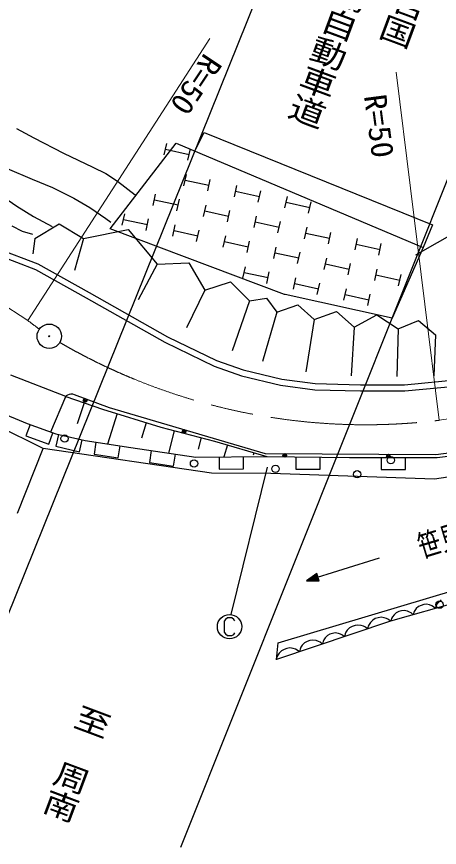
# Model space of a CAD drawing. Units: millimetres, scale not verified. Extents: x 40000 to 680000, y 20000 to 380000.
# Drawn here: x 454934 to 489634, y 249021 to 317234 of the extents above; entities that cross this region are included whole.
import ezdxf
from ezdxf.enums import TextEntityAlignment as Align

# ---------------------------------------------------------------- set-up
doc = ezdxf.new("R2010")
doc.units = ezdxf.units.MM
doc.header["$LTSCALE"] = 1000
doc.linetypes.add('CHAIN', pattern=[18.5, 12, -1.5, 3.5, -1.5])
for name, color, linetype, lineweight in [('M-BGD', 7, 'Continuous', 25), ('M-BGD-EXST', 7, 'Continuous', 25), ('M-BMK', 2, 'CHAIN', 13), ('M-BMK-SRVR', 3, 'Continuous', 25), ('M-STR-HTXT', 7, 'Continuous', 13)]:
    doc.layers.add(name, color=color, linetype=linetype, lineweight=lineweight)
doc.layers.add('M-BMK-HTXT', color=7, linetype='Continuous')
doc.styles.add('@ＭＳ ゴシック', font='')
doc.styles.add('ＭＳ ゴシック', font='')
doc.styles.get('@ＭＳ ゴシック').set_extended_font_data('@MS Gothic')
doc.styles.get('ＭＳ ゴシック').set_extended_font_data('MS Gothic')

msp = doc.modelspace()

# ---------------------------------------------------------------- linework, layer by layer
at = {"layer": 'M-BGD'}
for p, q in [((450090, 257861), (475238, 320301)), ((495345, 316566), (468391, 249021)), ((469561, 306202), (470321, 307727)), ((470321, 307727), (489058, 300132)), ((462602, 299821), (468018, 306855)), ((467046, 305872), (467252, 306810)), ((467149, 306341), (469103, 305912)), ((468018, 306855), (488311, 298265)), ((469000, 305443), (469206, 306380)), ((468663, 303345), (468869, 304283)), ((468766, 303814), (470719, 303384)), ((470616, 302916), (470822, 303853)), ((472806, 302434), (473012, 303372)), ((472909, 302903), (474863, 302473)), ((474760, 302005), (474966, 302942)), ((466135, 301729), (466341, 302666)), ((466238, 302197), (468192, 301768)), ((468089, 301299), (468295, 302237)), ((476950, 301523), (477156, 302461)), ((470279, 300818), (470485, 301755)), ((477053, 301992), (479006, 301562)), ((478903, 301093), (479109, 302031)), ((463608, 300112), (463814, 301050)), ((470382, 301286), (472335, 300857)), ((472232, 300388), (472438, 301326)), ((474423, 299907), (474629, 300844)), ((456439, 299012), (458431, 300207)), ((458431, 300207), (460423, 299012)), ((463711, 300581), (465664, 300152)), ((465561, 299683), (465767, 300620)), ((467752, 299201), (467958, 300139)), ((474526, 300375), (476479, 299946)), ((476376, 299477), (476582, 300415)), ((460423, 299012), (464077, 299765)), ((476919, 294406), (462602, 299821)), ((464077, 299765), (466461, 296895)), ((467855, 299670), (469808, 299241)), ((469705, 298772), (469911, 299709)), ((478566, 298996), (478772, 299933)), ((478669, 299464), (480623, 299035)), ((480520, 298566), (480726, 299504)), ((491972, 300098), (487660, 297652)), ((489058, 300132), (488311, 298265)), ((450444, 298782), (456475, 296480)), ((450674, 299229), (456688, 296933)), ((456439, 299012), (456252, 297767)), ((460423, 299012), (459676, 296398)), ((471895, 298290), (472101, 299228)), ((473849, 297861), (474055, 298798)), ((482710, 298085), (482916, 299022)), ((471998, 298759), (473952, 298330)), ((476039, 297379), (476245, 298317)), ((482813, 298553), (484766, 298124)), ((484663, 297655), (484869, 298593)), ((488311, 298265), (485759, 292476)), ((476142, 297848), (478095, 297419)), ((477992, 296950), (478198, 297887)), ((456688, 296933), (460880, 294575)), ((466461, 296895), (464905, 293970)), ((466461, 296895), (469057, 297014)), ((469057, 297014), (470383, 294779)), ((480183, 296468), (480389, 297406)), ((480286, 296937), (482239, 296508)), ((482136, 296039), (482342, 296976)), ((456475, 296480), (460635, 294140)), ((473512, 295763), (473718, 296701)), ((473615, 296232), (475568, 295802)), ((475465, 295333), (475671, 296271)), ((484326, 295557), (484532, 296495)), ((486280, 295128), (486486, 296065)), ((470383, 294779), (472481, 295445)), ((472481, 295445), (474056, 293908)), ((477655, 294852), (477861, 295790)), ((484429, 296026), (486383, 295597)), ((470383, 294779), (468889, 291667)), ((477758, 295321), (479712, 294891)), ((479609, 294422), (479815, 295360)), ((481799, 293941), (482005, 294879)), ((460635, 294140), (467090, 290500)), ((460880, 294575), (467323, 290943)), ((474056, 293908), (475456, 294113)), ((475456, 294113), (476297, 292974)), ((476981, 294406), (476919, 294406)), ((485759, 292476), (476981, 294406)), ((481902, 294410), (483855, 293980)), ((483752, 293511), (483958, 294449)), ((474056, 293908), (472624, 289799)), ((476297, 292974), (478009, 293578)), ((478009, 293578), (479347, 292351)), ((476297, 292974), (475114, 288928)), ((479347, 292351), (481183, 293030)), ((481183, 293030), (482646, 291729)), ((482646, 291729), (484489, 292750)), ((484489, 292750), (486257, 291604)), ((479347, 292351), (478662, 288056)), ((486257, 291604), (487931, 292270)), ((487931, 292270), (489307, 291106)), ((482646, 291729), (482397, 287745)), ((486257, 291604), (486132, 287683)), ((467323, 290943), (471338, 288987)), ((489307, 291106), (489182, 287745)), ((467090, 290500), (471146, 288525)), ((471338, 288987), (473523, 288225)), ((471146, 288525), (473382, 287745)), ((473523, 288225), (476696, 287457)), ((458971, 286037), (454452, 287789)), ((473382, 287745), (476605, 286965)), ((476696, 287457), (479452, 287100)), ((486771, 286997), (492567, 287566)), ((476605, 286965), (479413, 286601)), ((479413, 286601), (483156, 286497)), ((479452, 287100), (483163, 286997)), ((483156, 286497), (486796, 286497)), ((483163, 286997), (486771, 286997)), ((486796, 286497), (492619, 287069)), ((457753, 283131), (458971, 286037)), ((458935, 285940), (458963, 286016)), ((458963, 286016), (459042, 286114)), ((458971, 286037), (461984, 285009)), ((459042, 286114), (459133, 286187)), ((459133, 286187), (459261, 286247)), ((459261, 286247), (459376, 286268)), ((459376, 286268), (459521, 286258)), ((459521, 286258), (459671, 286202)), ((459671, 286202), (460609, 285857)), ((460609, 285857), (462525, 285151)), ((451018, 285794), (455807, 283838)), ((460478, 285523), (459893, 283810)), ((462525, 285151), (475331, 281369)), ((457106, 281767), (451185, 284710)), ((461984, 285009), (466771, 283520)), ((463181, 284637), (462405, 282141)), ((455807, 283838), (458147, 282987)), ((465575, 283892), (465178, 282616)), ((456037, 283755), (455696, 282815)), ((466771, 283520), (471168, 282385)), ((467870, 283236), (467397, 281401)), ((455696, 282815), (457575, 282131)), ((457575, 282131), (457917, 283071)), ((458147, 282987), (460558, 282420)), ((458379, 282933), (458150, 281959)), ((460097, 281501), (460326, 282475)), ((460558, 282420), (464317, 281853)), ((470069, 282669), (469822, 281711)), ((489347, 281269), (499480, 282680)), ((454999, 276464), (457106, 281767)), ((470929, 279746), (457106, 281767)), ((458150, 281959), (460097, 281501)), ((461449, 282286), (461300, 281297)), ((463277, 280998), (463427, 281987)), ((464317, 281853), (469636, 281073)), ((471168, 282385), (475475, 281108)), ((472245, 282066), (471954, 281087)), ((489445, 281037), (495863, 281853)), ((461300, 281297), (463277, 280998)), ((465987, 281608), (465842, 280618)), ((467821, 280328), (467966, 281318)), ((469636, 281073), (475475, 281108)), ((471555, 281084), (471561, 280084)), ((473561, 280096), (473555, 281096)), ((474398, 281427), (474340, 281232)), ((475331, 281369), (489347, 281269)), ((475475, 281108), (482247, 281037)), ((477861, 281083), (477850, 280083)), ((479850, 280062), (479861, 281062)), ((482247, 281037), (489445, 281037)), ((484846, 281037), (484846, 280037)), ((486846, 280037), (486846, 281037)), ((465842, 280618), (467821, 280328)), ((498267, 280668), (489225, 279249)), ((475787, 279710), (470929, 279746)), ((471561, 280084), (473561, 280096)), ((489225, 279249), (475787, 279710)), ((477850, 280083), (479850, 280062)), ((484846, 280037), (486846, 280037)), ((484696, 272774), (478722, 270908)), ((479581, 271511), (478722, 270908)), ((479772, 270900), (479581, 271511)), ((478722, 270908), (479772, 270900)), ((479561, 271442), (478837, 270943)), ((478837, 270943), (479716, 270946)), ((479541, 271373), (478951, 270979)), ((478951, 270979), (479660, 270991)), ((479521, 271304), (479066, 271015)), ((479066, 271015), (479604, 271036)), ((479500, 271234), (479181, 271051)), ((479181, 271051), (479548, 271082)), ((479480, 271165), (479333, 271098)), ((479333, 271098), (479492, 271127)), ((479492, 271127), (479480, 271165)), ((479548, 271082), (479500, 271234)), ((479604, 271036), (479521, 271304)), ((479660, 270991), (479541, 271373)), ((479716, 270946), (479561, 271442)), ((476406, 265820), (492916, 270751)), ((496821, 270751), (485629, 267593)), ((487926, 268794), (487738, 268622)), ((488135, 268892), (487926, 268794)), ((488355, 268954), (488135, 268892)), ((488584, 268980), (488355, 268954)), ((488835, 268932), (488584, 268980)), ((489012, 268863), (488835, 268932)), ((489153, 268785), (489012, 268863)), ((489314, 268633), (489153, 268785)), ((489375, 268858), (489314, 268633)), ((489458, 269006), (489375, 268858)), ((489579, 269165), (489458, 269006)), ((489778, 269346), (489579, 269165)), ((485909, 268106), (485794, 267955)), ((486097, 268278), (485909, 268106)), ((486307, 268376), (486097, 268278)), ((486526, 268438), (486307, 268376)), ((486756, 268464), (486526, 268438)), ((487006, 268416), (486756, 268464)), ((487183, 268347), (487006, 268416)), ((487324, 268269), (487183, 268347)), ((487485, 268117), (487324, 268269)), ((487543, 268331), (487485, 268117)), ((487622, 268471), (487543, 268331)), ((487738, 268622), (487622, 268471)), ((485629, 267593), (476267, 264435)), ((483973, 267499), (483860, 267334)), ((484162, 267689), (483973, 267499)), ((484376, 267804), (484162, 267689)), ((484604, 267880), (484376, 267804)), ((484844, 267919), (484604, 267880)), ((485110, 267882), (484844, 267919)), ((485300, 267820), (485110, 267882)), ((485452, 267744), (485300, 267820)), ((485629, 267593), (485452, 267744)), ((485715, 267815), (485657, 267601)), ((485794, 267955), (485715, 267815)), ((482078, 266860), (481964, 266695)), ((482267, 267050), (482078, 266860)), ((482481, 267165), (482267, 267050)), ((482709, 267241), (482481, 267165)), ((482949, 267280), (482709, 267241)), ((483215, 267243), (482949, 267280)), ((483405, 267181), (483215, 267243)), ((483557, 267105), (483405, 267181)), ((483734, 266954), (483557, 267105)), ((483784, 267182), (483734, 266954)), ((483860, 267334), (483784, 267182)), ((479254, 266034), (479013, 265995)), ((479519, 265997), (479254, 266034)), ((480158, 266069), (480086, 265924)), ((480265, 266225), (480158, 266069)), ((480445, 266406), (480265, 266225)), ((480649, 266515), (480445, 266406)), ((480865, 266588), (480649, 266515)), ((481093, 266625), (480865, 266588)), ((481346, 266589), (481093, 266625)), ((481526, 266530), (481346, 266589)), ((481671, 266458), (481526, 266530)), ((481839, 266315), (481671, 266458)), ((481889, 266543), (481839, 266315)), ((481964, 266695), (481889, 266543)), ((476267, 264435), (476406, 265820)), ((477118, 265356), (476891, 265279)), ((477358, 265394), (477118, 265356)), ((477624, 265357), (477358, 265394)), ((477814, 265295), (477624, 265357)), ((478269, 265448), (478194, 265296)), ((478382, 265613), (478269, 265448)), ((478571, 265804), (478382, 265613)), ((478786, 265918), (478571, 265804)), ((479013, 265995), (478786, 265918)), ((479709, 265934), (479519, 265997)), ((479861, 265859), (479709, 265934)), ((480039, 265708), (479861, 265859)), ((480086, 265924), (480039, 265708)), ((476374, 264809), (476298, 264657)), ((476487, 264974), (476374, 264809)), ((476676, 265164), (476487, 264974)), ((476891, 265279), (476676, 265164)), ((477966, 265220), (477814, 265295)), ((478144, 265068), (477966, 265220)), ((478194, 265296), (478144, 265068)), ((476298, 264657), (476249, 264429))]:
    msp.add_line(p, q, dxfattribs=at)
for points in [[(454913, 308043), (456340, 307284), (458769, 306018), (461185, 304876), (462258, 304343), (463227, 303731), (464666, 302603)], [(454162, 304758), (456210, 303899), (457867, 303197), (459640, 302330), (460941, 301556), (462256, 300644), (462659, 300352)], [(453882, 302421), (454946, 301659), (456315, 300834), (457864, 300009)], [(454547, 300060), (455390, 299609), (456249, 299373)]]:
    msp.add_lwpolyline(points, dxfattribs=at)
for centre, radius in [((460557, 285716), 150), ((460557, 285716), 90), ((460557, 285716), 30), ((468679, 283177), 150), ((468679, 283177), 90), ((468679, 283177), 30), ((458874, 282586), 300), ((476941, 281208), 150), ((476941, 281208), 90), ((476941, 281208), 30), ((485444, 281147), 150), ((485648, 280818), 300), ((485444, 281147), 90), ((485444, 281147), 30), ((469495, 280540), 300), ((476189, 280098), 300), ((482883, 279656), 300), ((489650, 268949), 300)]:
    msp.add_circle(centre, radius, dxfattribs=at)
at = {"layer": 'M-BGD-EXST'}
for p, q in [((475505, 280251), (472516, 268138)), ((472090, 267744), (471970, 267584)), ((471970, 267584), (471970, 266704)), ((472250, 267864), (472090, 267744)), ((472610, 267864), (472250, 267864)), ((472770, 267744), (472610, 267864)), ((472850, 267624), (472770, 267744)), ((471970, 266704), (472090, 266544)), ((472090, 266544), (472250, 266424)), ((472250, 266424), (472610, 266424)), ((472610, 266424), (472770, 266504)), ((472770, 266504), (472850, 266624))]:
    msp.add_line(p, q, dxfattribs=at)
msp.add_circle((472410, 267144), 1000, dxfattribs=at)
at = {"layer": 'M-BMK'}
for p, q in [((435699, 305401), (455862, 292273)), ((489625, 284088), (497733, 285247))]:
    msp.add_line(p, q, dxfattribs=at)
for centre, start, end in [((486283, 331954), 232.52487, 233.86626), ((483576, 333721), 239.86305, 276.94856)]:
    msp.add_arc(centre, 50000, start, end, dxfattribs=at)
at = {"layer": 'M-BMK-SRVR'}
for radius in [1000, 40]:
    msp.add_circle((457613, 290990), radius, dxfattribs=at)
at = {"layer": 'M-STR-HTXT'}
for p, q in [((455862, 292273), (470806, 315432)), ((486082, 312660), (489625, 284088))]:
    msp.add_line(p, q, dxfattribs=at)

# ---------------------------------------------------------------- texts
at = {"layer": 'M-BMK-HTXT', "style": '@ＭＳ ゴシック', "width": 0.85}
for s, height, rotation, p in [('至\u3000岩国', 2118, 249.6, (489187, 324085)), ('山陽自動車道', 2185, 249.7, (483610, 322553)), ('至\u3000周南', 2118, 249.5, (461581, 260509))]:
    msp.add_text(s, height=height, rotation=rotation, dxfattribs=at).set_placement(p, align=Align.MIDDLE_LEFT)
at = {"layer": 'M-BMK-HTXT', "style": 'ＭＳ ゴシック', "width": 0.75}
msp.add_text('笹見川', height=1833, rotation=16.8, dxfattribs=at).set_placement((488332, 272262), align=Align.BOTTOM_LEFT)
at = {"layer": 'M-STR-HTXT', "style": 'ＭＳ ゴシック', "width": 1.05}
for rotation, p in [(236.1, (469914, 314639)), (277.5, (482896, 310657))]:
    msp.add_text('R=50', height=1833, rotation=rotation, dxfattribs=at).set_placement(p, align=Align.BOTTOM_LEFT)

doc.saveas('drawing.dxf')
